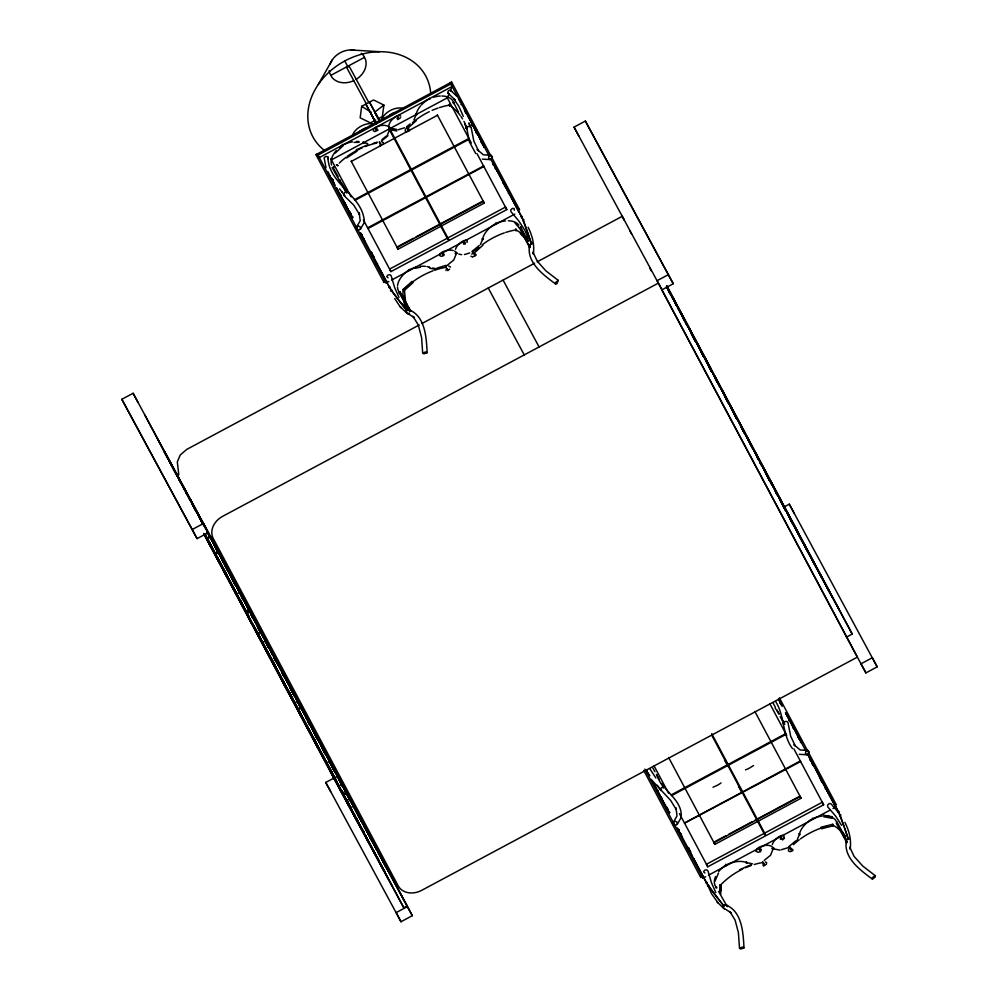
<?xml version="1.0" encoding="UTF-8"?>
<svg xmlns="http://www.w3.org/2000/svg" width="999" height="999" viewBox="0 0 999 999"><rect width="100%" height="100%" fill="white"/><g stroke="black" fill="none" stroke-linecap="round" stroke-linejoin="round"><path stroke-width="1.5" d="M555.556 283.966L555.569 282.455L558.329 280.432L556.942 283.704L555.556 283.966C543.369 274.875 526.023 262.412 529.645 244.905L531.368 243.606A96.029 7.33 65.2 0 0 529.57 238.074M872.389 879.132L872.402 877.634L875.161 875.611L875.149 877.11L872.389 879.132C860.201 870.054 842.856 857.592 846.478 840.084L848.201 838.785A96.029 7.33 65.2 0 0 844.63 828.196M663.086 787.786L664.422 786.887L663.061 787.724M846.103 842.419L846.877 841.333L846.141 841.745L846.79 842.744L836.288 823.213L837.05 822.102L845.404 837.537M520.317 233.691L524.325 237.612L529.957 247.577L519.455 228.034L520.841 227.235L519.455 228.034L514.922 222.889M727.647 906.505L727.135 905.444L726.423 905.793M383.166 144.293L383.366 142.67L381.893 141.933M409.865 129.558L408.903 131.156L406.643 131.731L405.182 130.994L405.369 129.37L407.105 127.81A48.277 28.584 -28 0 1 409.128 125.737M444.33 254.982L443.693 253.808M445.991 270.554L446.091 269.742M467.02 242.532L467.207 240.909L465.746 240.172L463.474 240.747A12.825 7.592 -28 0 0 455.494 249.325M476.198 255.157L475.561 253.971L474.425 254.258M756.568 850.786L756.755 849.162L758.491 847.602A12.825 7.592 -28 0 1 773.401 848.226L770.604 855.181L764.21 860.389M783.853 837.711L784.04 836.088L782.567 835.339L780.306 835.926A12.825 7.592 -28 0 0 772.327 844.505M793.031 850.324L792.394 849.15M348.726 66.896L348.888 65.709L368.831 102.585M378.421 118.669L382.367 116.558L383.891 105.082L373.539 99.962L361.675 106.319L360.152 117.795L370.504 122.902L375.774 120.08M407.167 307.355L398.801 291.92L400.149 291.895L410.814 311.338L408.479 307.305M400.062 292.595L400.149 291.895M388.736 128.446L389.26 129.433L396.865 130.994M455.157 253.234L455.681 254.221M771.99 848.401L772.514 849.4M332.28 167.82L333.728 167.12L332.28 167.82L341.084 183.441M727.609 906.543L727.097 905.444M415.584 113.874L416.108 114.86M416.82 114.785L416.296 113.799M482.017 238.649L482.542 239.635M483.254 239.56L482.729 238.574M798.838 833.828L799.362 834.814M800.074 834.739L799.55 833.753M396.591 129.408L389.46 127.959L389.335 128.609A12.825 7.592 -28 0 1 397.053 115.971L399.313 115.385L400.786 116.121M390.821 128.609L390.297 127.61M455.769 253.384L456.506 252.984A12.825 7.592 -28 0 0 454.645 251.124M457.242 253.384L456.718 252.397M774.075 848.563L773.551 847.577M412.088 281.368L403.059 289.473L402.922 296.216M403.059 289.473L404.283 290.497L413.012 282.667M719.742 891.383L719.879 884.639L721.253 885.151L721.253 890.896M463.286 116.346L458.903 106.468L453.683 98.601L455.082 99.925L447.689 92.857L448.326 90.809L450.374 90.122L451.798 91.471M387.35 135.215L389.585 129.658M413.961 119.88L416.208 114.323A22.44 13.287 -28 0 1 420.567 105.906M456.019 254.445L453.771 260.002L446.316 266.084M480.394 244.668L482.629 239.111A22.44 13.287 -28 0 1 495.979 223.351A23.239 13.761 -28 0 1 505.457 220.904M797.214 839.834L798.9 835.676M331.456 159.865L447.327 97.852L449.138 93.581M450.349 90.747L452.16 86.476L450.811 83.966L317.982 155.07L386.101 282.992L388.836 281.518M715.047 881.056L718.518 873.039M464.048 108.591L464.435 107.855L463.211 107.03M779.645 702.934L780.856 702.247L780.881 703.771M318.331 84.415L332.355 59.765M326.011 167.832L324.138 157.692L325.861 156.356L327.909 156.968C328.334 184.89 363.661 195.404 364.335 222.327L360.502 228.996L358.803 230.17L356.793 229.27L356.481 227.185L360.189 220.754L359.178 212.675L359.503 214.548L353.808 205.195L343.806 195.379L343.644 193.719L345.204 192.108M661.563 783.441C668.731 794.267 682.592 802.597 681.168 817.507L677.322 824.163L675.624 825.349L673.626 824.437L673.314 822.352L677.022 815.933L676.011 807.841L676.335 809.727L670.641 800.374L652.622 781.081M331.181 177.697L331.181 179.183L332.018 179.258M648.014 772.876L647.602 773.576L648.851 774.437M372.365 256.656L373.589 255.994M373.976 256.706L372.752 257.355M504.395 185.976L505.619 185.327M506.006 186.026L504.782 186.688M690.796 851.872L689.572 852.534M821.228 781.156L822.452 780.506M822.826 781.206L821.603 781.867M351.473 217.382L352.697 216.733M353.072 217.432L351.848 218.082M483.504 146.716L484.727 146.066M485.102 146.766L483.878 147.415M668.294 812.562L667.245 808.965L667.544 809.527M669.892 812.612L668.668 813.261M800.324 741.895L801.548 741.233M801.922 741.932L800.699 742.594M386.688 280.919L383.941 282.38L315.959 154.683L317.994 153.809M832.654 824.287L832.829 825.873L832.654 824.287L820.891 827.322M646.291 769.642L646.166 770.878L649.874 775.661M351.036 214.96L351.161 213.724L350.387 213.749L349.937 214.385L352.21 217.145L350.412 213.786L350.711 214.348M370.542 253.122L371.765 252.46M372.09 253.072L370.866 253.721M483.066 144.293L483.191 143.057L482.417 143.082L481.968 143.706L484.24 146.478L482.442 143.119L482.742 143.681M502.572 182.442L503.796 181.793M504.12 182.392L502.897 183.054M667.869 810.127L667.994 808.903L667.22 808.928L667.095 810.164L669.517 811.9M687.374 848.288L688.598 847.639M688.923 848.238L687.699 848.9M812.974 764.235L813.423 763.611L812.324 763.024L811.875 763.661L814.148 766.42L812.349 763.074L812.649 763.636M819.405 777.622L820.629 776.972M820.953 777.572L819.729 778.221M461.026 104.408L462.587 104.371L465.546 112.949M778.958 700.162L779.095 698.95M360.889 235.077L362.113 234.415M362.387 234.952L361.163 235.614M492.919 164.398L494.143 163.749M494.418 164.286L493.194 164.935M677.709 830.244L678.933 829.595M679.22 830.132L677.996 830.781M809.739 759.577L810.963 758.915M811.25 759.465L810.027 760.114M840.496 815.771L840.683 814.647L839.734 815.796M449.75 83.292L451.61 82.068L519.592 209.778L518.206 208.741M447.827 239.41L448.563 239.285L447.827 239.41L389.073 129.033M764.66 834.577L765.384 834.465L764.66 834.577L711.713 735.114M662.025 787.287L660.464 788.885L660.639 790.546M422.677 353.047L425.899 351.86L427.147 352.697L423.926 353.871L422.677 353.047L421.566 337.437L418.244 324.9L412.974 316.346L414.385 317.694L406.118 312.425M739.51 948.213L742.732 947.04L743.98 947.864L740.759 949.05L739.51 948.213L738.398 932.604L735.077 920.079L729.807 911.525M377.56 263.536L376.336 264.186M509.59 192.869L508.366 193.519M694.38 858.715L693.156 859.365M826.41 788.036L825.186 788.698M335.264 153.084L343.156 145.729L342.32 144.356M397.952 117.645L397.09 118.419L397.727 119.605L400.587 117.745M380.532 144.181L379.57 145.779L380.307 146.141M463.511 243.194L464.385 242.42M447.864 270.629L449.6 269.081M471.79 254.146L473.526 252.597M760.301 850.936L761.163 850.161M781.206 837.599L780.244 839.185L782.117 839.26M782.492 839.984L784.465 838.211M763.785 864.135L762.924 864.922L763.561 866.096L766.42 864.247L766.62 862.624L765.147 861.887M790.359 847.764L788.623 849.325L788.436 850.948L789.897 851.685L792.157 851.111M416.446 120.492L407.604 128.421L407.08 127.435M482.867 245.279L474.026 253.209L473.501 252.223M382.018 139.56L386.288 136.089M381.368 141.121L387.924 135.777M407.005 126.486L410.202 123.876M471.99 251.423L479.245 245.504M472.365 252.135L474.5 250.399M788.81 846.603L796.078 840.683M340.06 195.954L341.283 195.305M341.408 195.542L340.184 196.191M472.09 125.287L473.314 124.625M473.439 124.863L472.215 125.524M656.892 791.133L658.116 790.471M658.241 790.709L657.017 791.37M788.923 720.454L790.147 719.804M790.271 720.042L789.048 720.691M383.891 105.082L374.687 112.163L379.183 120.28M349.151 212.924L350.374 212.275M350.462 212.437L349.238 213.099M481.181 142.258L482.405 141.608M482.492 141.771L481.268 142.42M665.983 808.104L667.207 807.442M667.295 807.617L666.071 808.266M798.014 737.437L799.237 736.775M798.101 737.599L799.325 736.95M356.481 227.185L358.179 225.999L360.189 226.91L360.502 228.996M673.314 822.352L675.012 821.178L677.022 822.077L677.322 824.163M346.591 157.892L357.005 151.224M753.496 765.571L749.425 768.119A16.583 9.815 -28 0 1 745.504 769.842M529.994 246.166L529.283 247.265L530.044 246.154M330.869 75.35L364.435 57.38M315.959 154.683L451.61 82.068M452.16 86.476L319.343 157.567L317.982 155.07M351.311 161.401L437.512 115.26M354.408 199.725L468.918 138.436M354.795 200.424L469.293 139.136M483.479 165.797L483.853 166.508L367.994 228.521L367.62 227.822L483.591 166.009M574.05 127.11L585.364 121.066L673.251 283.753L661.95 289.81L574.05 127.11L578.908 136.239M413.336 238.311L396.915 247.103L398.052 249.188L484.24 203.059L437.312 114.922M416.071 236.85L483.116 200.974L484.24 203.059M397.127 247.477L483.316 201.348M208.366 532.592L197.065 538.636L121.816 399.313L133.117 393.269L208.541 532.942M506.805 209.59L505.457 207.093L389.585 269.106L390.934 271.603L506.805 209.59L477.06 153.721M391.583 280.057L514.822 214.098M419.205 324.987L186.801 449.375L180.27 454.932L177.31 461.9L178.796 474.725M421.953 323.514L534.577 263.224M537.312 261.763L622.202 216.333L623.888 219.418M121.816 399.313L192.208 529.52L203.521 523.464L407.13 905.968L403.796 907.754L340.047 789.809M668.393 274.638L657.092 280.682L857.417 657.105L421.728 890.321A18.681 15.06 -28.4 0 1 398.176 885.838L213.249 538.449A18.681 15.06 -28.4 0 1 222.652 516.333L658.341 283.129M236.513 594.068L239.847 592.282M245.617 611.151L248.963 609.365L251.111 613.361M247.14 614.547C244.68 612.05 251.91 609.727 251.236 614.123M246.541 613.324L249.875 611.538L246.204 604.695M287.987 691.121L257.617 633.978L260.976 632.155L261.388 632.979M262.562 642.482L265.896 640.696M299.35 704.108L296.316 698.526L297.764 701.335L294.43 703.121L292.907 700.287M295.342 704.857L297.615 709.165L301.049 707.429M784.277 506.855L789.297 504.17L877.184 666.857L865.883 672.914L846.203 636.363M326.436 762.961L329.77 761.176M330.607 791.533L325.749 782.417L337.724 776.123M342.582 792.806L345.916 791.021M341.82 791.258L343.456 794.292L346.715 792.507L328.983 759.69M346.703 801.348L346.391 800.736L349.725 798.95L348.601 796.852M350.537 807.741L353.871 805.956M666.92 285.964L852.234 634.053L846.59 637.075L662.15 290.597M407.455 906.568L396.153 912.611L400.999 921.74L412.312 915.683L353.097 805.706M671.241 794.904L785.751 733.616M671.615 795.604L786.126 734.315L785.826 733.753M684.452 822.989L800.311 760.976L800.611 761.538L684.565 823.201M726.061 835.688L713.748 842.282L714.884 844.367L801.073 798.226L754.869 711.475M728.795 834.227L752.06 821.777M754.794 820.316L798.576 796.877M713.948 842.656L800.149 796.515M823.638 804.769L822.277 802.259L706.418 864.285L707.767 866.782L823.638 804.769L793.893 748.9M701.573 875.661L702.934 878.158L705.669 876.697M708.416 875.236L830.281 810.002M833.016 808.528L835.751 807.067L807.454 753.895M713.024 787.237L717.407 785.251A16.583 9.815 -28 0 0 721.016 782.941M356.256 149.813L367.782 144.755M739.51 869.767L751.036 864.709M490.884 155.245L488.961 156.006L488.598 158.167L490.159 159.59L492.082 158.829L492.445 156.656L490.884 155.245L483.391 154.808L477.135 149.525L478.521 150.849L473.813 140.971L471.128 127.235L469.842 126.161L467.644 126.573M807.704 750.424L805.793 751.173L805.431 753.346L806.992 754.769L808.903 754.008L809.265 751.835L807.704 750.424L800.211 749.987L793.968 744.705L795.341 746.016L790.646 736.138L787.949 722.402L786.675 721.34L784.477 721.74M388.136 284.765L391.346 290.721L406.705 310.327L408.741 309.615C425.399 316.134 426.348 337.512 427.147 352.697M409.602 313.087L407.567 313.798L400.037 306.606L394.717 298.589M719.879 900.973A96.029 7.93 58.5 0 0 723.538 905.506L725.574 904.794C742.232 911.313 743.181 932.691 743.98 947.864M398.052 129.795L404.62 127.76M373.301 143.332L377.26 142.108M464.473 254.57L469.73 252.947M436.963 268.132L445.929 265.372M781.305 849.749L789.198 847.314M376.136 129.321L377.272 129.021L377.909 130.207L374.775 131.568L373.314 130.832L373.501 129.208L375.237 127.647A12.825 7.592 -28 0 1 380.169 125.762M408.004 129.483L409.128 129.196M465.284 244.093L463.424 244.006M443.469 255.769L441.208 256.343L439.735 255.607L439.922 253.983L441.658 252.422A12.825 7.592 -28 0 1 453.259 250.524M473.064 256.506L475.324 255.931M821.453 828.808L832.829 825.873M760.676 851.66L758.116 852.322L755.806 851.198M414.985 268.344L420.417 267.17M508.678 192.645L509.39 192.507M825.511 787.824L826.223 787.674M723.913 906.068L722.789 905.618L724.287 905.394M723.85 906.081L722.789 905.581L724.275 905.431M391.808 290.097L390.597 290.796L391.633 291.258M329.37 175.961L330.12 175.886M778.433 699.387L779.183 699.312M646.191 771.141L646.94 771.066M329.021 175.1L330.095 175.649M646.166 770.878L646.927 770.828M353.996 142.395L359.028 142.333M689.622 851.148L690.421 851.173M482.392 159.141L490.159 159.59M799.225 754.32L806.992 754.769M350.699 49.95L379.445 51.711M823.413 815.196L832.367 816.782M823.663 816.77L832.304 818.293M390.834 128.996L393.781 129.595M363.299 142.645L367.732 143.544M458.728 254.083L461.675 254.683M432.679 268.019L435.626 268.631M435.739 269.405L429.757 268.194L429.233 267.208M772.614 848.651L779.982 850.149M752.459 863.798L746.553 862.599A22.44 13.287 -28 0 0 725.998 864.997A23.239 13.761 -28 0 0 718.706 871.515M389.46 127.959L390.085 128.209M363.274 141.87L363.798 142.869M363.336 143.406L362.812 142.42M746.528 861.837L747.052 862.824M746.59 863.361L746.066 862.374M347.49 67.557L346.416 67.033L366.358 103.908M470.841 256.181L472.702 257.118M448.688 266.109L450.549 267.045M760.526 848.988L761.263 849.35M398.701 292.607L399.338 292.944M722.951 907.591L731.218 912.874M361.675 106.319L371.391 112.35M558.329 280.432L545.904 270.879L537.262 261.201L532.979 252.11L533.316 254.046C534.715 244.792 532.28 235.439 528.084 227.21M875.161 875.611L862.736 866.046L854.083 856.368L849.812 847.289L850.149 849.212C851.548 839.959 849.113 830.606 844.904 822.377M379.395 141.758L379.92 142.745M379.87 143.269L379.333 142.283M445.829 266.533L446.353 267.52M446.291 268.057L445.766 267.07M762.649 861.712L763.174 862.699M763.124 863.223L762.587 862.237M208.878 542.907L210.514 545.516L209.078 542.807M223.401 568.731L222.877 567.694M228.846 579.045L230.619 582.405M234.528 583.566L234.003 582.529M229.345 581.381L231.119 584.74M231.531 585.164L229.77 581.942M246.516 613.398L246.141 612.649M253.209 625.911L251.723 623.189M255.107 629.657L255.569 630.481M255.282 628.858L259.852 637.237M274.775 657.979L271.403 651.76M274.3 658.254L274.9 659.39M271.765 659.59L270.142 656.48M292.357 699.475L296.341 706.817M300.412 706.268L302.21 709.677M293.019 700.649L291.483 697.889M295.779 704.657L297.302 707.429L295.904 704.77M294.742 702.996L299.313 711.375M297.465 709.302L298.326 710.851M316.671 744.043L318.444 747.402M319.505 750.436L317.882 747.314M340.572 790.047L339.835 788.561M348.926 797.402L351.985 803.046M349.438 798.463L350.824 800.898M345.916 799.013L347.827 802.497L343.256 794.13M359.74 824.849L356.556 818.793M388.286 871.078L387.325 869.38M780.132 716.583L784.827 724.275M388.074 277.797L386.788 276.686L387.687 275.125L389.872 274.675L391.158 275.786L394.617 287.525L398.988 297.402M704.907 872.976L703.621 871.865L704.507 870.291L706.705 869.842L707.991 870.953L711.438 882.704L715.821 892.569M447.689 92.857L449.1 94.206M400.037 306.606L401.436 307.929M707.654 884.964L711.55 893.768L718.269 903.108M410.189 310.989L402.822 303.946M450.374 90.122L456.456 95.941M475.686 153.471L469.443 141.92L466.72 128.034A96.029 64.198 -28 0 0 463.961 121.403M792.519 748.651C782.205 735.102 784.814 716.108 775.736 701.648M716.87 901.785L724.387 908.965M838.935 813.136L830.943 803.708L829.158 803.583L827.559 805.157L827.759 806.842L835.688 816.195L841.545 825.274M407.117 128.184L406.593 127.198M473.551 252.959L473.026 251.973M790.334 847.389L790.858 848.376M790.384 848.139L789.847 847.152M723.538 905.506L708.179 885.888L693.668 858.853M329.333 175.699L333.042 180.494M339.535 188.873L342.32 192.47M657.292 785.251L661.001 790.047M341.695 191.596L345.092 196.066M429.895 99.313L429.358 98.327M496.316 224.088L495.791 223.102M813.149 819.267L812.612 818.281M525.649 236.701L528.696 241.321M842.482 831.88L845.529 836.488M649.999 768.943L655.868 778.021M203.396 524.2L202.385 522.34L203.821 525.049M213.287 542.682L213.848 543.731L213.536 543.119M250.612 612.949L252.148 615.846M261.251 632.767L259.84 630.094M257.904 634.552L256.918 632.729M289.585 686.138L290.996 688.811M327.784 757.754L299.6 704.794M297.665 709.253L296.266 706.58M338.599 778.209L339.997 780.881M349.138 797.639L346.191 792.469L378.771 853.171M336.039 781.493L338.536 786.325M409.066 269.518L409.59 270.517M275.225 666.033L276.448 668.244L275.212 665.896M227.672 569.655L228.759 571.59M275.437 659.377L277.697 663.486M275.412 659.365L277.123 662.449M272.427 660.988L275.287 666.171M400.199 293.594L403.271 298.951M718.568 891.445L726.248 904.832M333.004 167.47L338.137 176.573M341.795 183.067L346.928 192.158A96.029 64.198 -28 0 1 343.619 187.437M342.557 186.039L345.492 191.246M652.759 767.844L654.957 771.74M656.43 774.337L659.365 779.545M672.564 297.277L672.14 296.541L672.452 297.178M672.864 297.864L673.563 299.113L672.789 297.764M674.712 301.149L673.95 299.787L675.424 302.447L674.974 301.673M720.641 387.612L721.34 388.886M721.515 389.235L721.103 388.499L721.403 389.111M723.663 393.107L722.901 391.72M762.537 466.146L761.787 464.785M762.811 466.67L763.248 467.432L761.9 464.872M376.074 114.348L376.96 115.984M228.746 571.528L227.073 568.518L228.821 571.89M761.388 464.098L760.564 462.637L761.313 464.098M809.902 555.232L809.078 553.771L810.439 556.406M230.457 574.687L231.081 575.786L229.845 573.426M278.234 664.435L278.833 665.496L278.209 664.285M226.86 575.187L228.072 577.397L226.848 575.037M317.694 738.561L318.194 739.41M366.208 829.694L367.42 831.905L366.183 829.545M314.697 740.172L315.909 742.382L313.624 738.036M363.199 831.305L363.698 832.142M722.314 390.646L723.601 392.919M810.289 555.906L810.988 557.092M808.528 552.784L811.313 557.792M670.566 293.469L671.678 295.517M672.976 298.027L673.463 298.888M674.038 299.975L674.525 300.874M677.235 305.981L676.086 303.871L677.409 306.393M689.972 329.895L690.384 330.619L688.96 327.897M681.793 315.647L682.305 316.583M694.992 339.298L696.241 341.533M702.285 353.097L701.073 350.924M705.943 360.015L706.305 360.639M697.689 345.567L698.089 346.291L697.564 345.254M700.699 351.348L701.398 352.61M702.709 354.97L703.433 356.293M718.93 384.328L720.042 386.376L718.768 383.941M721.827 389.747L722.402 390.834M725.112 395.979L725.599 396.84M721.553 390.347L722.065 391.271M737.786 419.705L738.111 420.279M741.745 427.235L740.534 425.05M743.356 430.157L744.692 432.592L743.131 429.595M746.328 435.814L745.778 434.852M742.469 429.67L743.119 430.806M758.391 458.466L759.502 460.502L758.229 458.079M762.362 465.859L759.964 461.526L761.925 465.272M765.059 470.966L763.923 468.868L766.458 473.688M754.595 452.522L754.957 453.196M777.247 493.843L778.209 495.616L776.498 492.47M782.829 504.295L784.065 506.53M768.918 479.557L769.405 480.407M790.259 518.369L789.048 516.183M806.905 549.6L807.367 550.387M790.684 520.229L791.42 521.553M807.467 550.636L808.016 551.635L806.742 549.2M812.437 559.989L813.573 562.1M825.761 584.964L826.123 585.626L825.649 584.69M497.027 170.742L495.666 168.157M505.444 186.326L502.597 181.019M799.912 739.472L801.073 741.645L799.275 738.298L798.8 738.885L800.349 738.835L799.25 738.249L799.575 738.86M364.997 241.408L363.636 238.823M373.414 256.993L360.489 232.892L362.887 237.462M690.247 852.172L677.31 828.071L682.117 837.1L680.319 833.74L679.844 834.327L681.393 834.277L680.294 833.703L680.619 834.302M229.333 572.602L229.87 573.576L229.333 572.639M278.284 664.56L278.833 665.546M316.583 736.588L314.897 733.516L316.658 736.887M317.158 737.599L318.906 740.771L317.682 738.423M225.749 573.201L224.051 570.117L226.91 575.312M226.323 574.213L227.36 576.023M365.671 828.72L366.708 830.531M365.097 827.709L364.223 826.148L365.884 829.37M274.113 664.06L272.415 660.976M274.688 665.072L275.724 666.882M314.161 739.198L315.284 741.283L314.673 740.022M313.586 738.186L311.875 735.114L314.747 740.309M707.617 363.074L705.943 360.115L707.804 363.524M712.836 373.364L737.349 419.118M759.652 461.338L786.363 511.176M785.726 510.039L786.088 510.689M798.213 533.429L795.878 529.058L796.253 529.707M170.404 463.236L169.93 462.412L170.33 463.186M186.076 492.569L186.763 493.781L186.176 492.644M209.041 534.59L208.217 533.079L208.928 534.49M213.087 542.182L212.612 541.296L215.647 546.928M213.661 543.244L213.212 542.445L213.599 543.194M201.236 521.103L201.711 521.977L201.298 521.166M225.799 566.021L227.048 568.294L225.886 566.083M231.268 576.323L233.766 580.931M218.806 554.183L218.369 553.371L218.744 554.12M250.412 612.2L251.948 614.959L250.549 612.3M261.463 633.041L258.928 628.371M262.025 634.103L261.576 633.291L261.963 634.04M249.076 610.988L249.538 611.8L249.138 611.038M274.163 656.867L275.412 659.153L274.25 656.942M258.566 628.87L258.129 628.071L258.504 628.821M280.906 669.505L279.633 667.182L280.806 669.43M290.584 687.961L263.299 637.037M293.132 692.469L293.594 693.281L293.194 692.519M296.041 698.076L296.878 699.587M298.788 703.059L301.486 708.229L301.024 707.417M313.624 731.006L314.872 733.278L313.711 731.081M317.744 738.698L315.497 734.565L317.37 738.236M206.044 536.201L205.17 534.652L207.405 538.923M319.805 742.582L319.106 741.32L319.705 742.507M210.652 544.855L210.215 544.043L210.589 544.792M338.249 777.185L339.585 780.032M222.789 567.619L224.038 569.905L221.778 565.621M321.89 747.714L322.502 748.825L321.99 747.789M343.943 788.061L345.392 790.709M229.533 580.257L228.272 577.934L230.769 582.529M215.809 555.781L215.359 554.982L215.747 555.731M241.758 603.209L242.22 604.02L241.82 603.271M337.05 776.26L337.487 777.047L337.113 776.31M247.415 613.811L248.938 616.57L247.54 613.91M362.137 822.14L362.774 823.276L362.225 822.214M366.258 829.832L363.411 824.637L365.159 828.021M230.032 582.592L228.734 580.244L229.945 582.517M230.919 584.053L232.168 586.338L231.581 585.202M368.881 834.777L367.62 832.442L368.781 834.702M259.016 635.701L258.554 634.889L258.953 635.651M381.106 857.729L381.568 858.541L378.683 853.009M246.079 612.599L247.477 615.059M250.112 620.279L248.676 617.632L250 620.179M271.154 658.478L272.415 660.751L271.241 658.553M270.679 658.753L271.928 661.026L270.766 658.828M269.792 657.292L268.531 654.957L269.705 657.217M293.868 701.186L292.432 698.538L293.756 701.086M298.489 709.839L298.039 709.04L298.414 709.789M285.839 687.3L290.547 695.941M310.627 732.617L311.875 734.889L310.714 732.692M329.595 768.206L330.045 769.018L327.173 763.498M335.239 778.795L336.775 781.555L335.364 778.908M335.314 780.082L336.251 781.817M334.053 777.859L334.503 778.671L334.116 777.909M334.615 778.92L335.115 779.819L333.329 776.435L338.748 786.5M339.697 788.448L341.233 791.22L338.261 785.589M359.128 823.738L360.389 826.023L359.215 823.813M365.871 836.388L364.61 834.053L365.784 836.3M378.097 859.34L378.559 860.151L375.686 854.62M383.753 869.929L385.277 872.689L382.804 867.981M503.084 280.082L539.085 346.965M488.249 288.024L524.25 354.907M669.517 291.546L671.128 294.518M678.358 308.042L676.748 305.132M688.673 327.472L689.422 328.846M693.506 336.551L695.554 340.347M697.589 344.418L696.852 343.057L700.561 349.962M701.723 352.06L703.708 355.706M717.881 382.405L719.492 385.377M725.037 395.791L726.723 398.901M700.836 351.561L703.271 356.019L701.61 353.134M737.724 419.705L743.918 431.206M745.704 434.802L748.463 439.91M757.354 456.543L758.953 459.515M764.51 469.93L766.183 473.026M783.378 505.332L773.526 487.025M768.843 479.358L770.042 481.555L768.843 479.27M794.717 526.873L795.391 528.109L794.792 526.923M776.011 492.832L777.172 495.005M813.011 561.051L814.697 564.16M789.672 518.394L791.245 521.278M825.012 583.591L826.722 586.738L824.824 583.154M829.844 592.669L832.666 597.852L831.106 594.867M460.477 101.948L459.153 99.5L460.527 102.16M164.385 451.973L166.021 455.007M170.742 463.861L169.343 461.301L170.629 463.761M208.479 533.528L210.602 537.474M212.088 540.496L212.837 541.87M224.638 563.898L226.436 567.157L224.787 564.01M243.943 600.087L244.767 601.61L244.043 600.174M248.776 609.165L250.986 613.261M250.337 612.375L253.783 618.768M257.405 625.449L258.978 628.321M259.515 629.582L260.727 631.83M280.332 668.456L283.866 674.987M290.11 687.075L292.332 691.208M292.307 690.946L294.193 694.417L292.407 691.033M268.207 646.815L268.519 647.389L266.983 644.517M299.275 704.27L300.487 706.53L300.224 705.968M300.924 707.18L302.322 709.765M312.475 728.883L314.26 732.142L311.051 726.048M320.367 743.643L321.603 745.916M293.394 694.255L294.493 696.278M331.768 765.084L333.666 768.556L331.868 765.172M336.601 774.163L338.811 778.246L334.565 770.104M339.111 779.133L340.334 781.393M345.367 790.659L346.953 793.593M348.276 796.34L350.724 800.811M360.989 820.017L362.699 823.201L359.553 817.182M368.306 833.715L371.84 840.246M341.059 783.815L342.707 786.85M385.114 865.284L386.763 868.318M207.605 539.073L205.482 535.139L209.54 542.932M211.488 546.378L209.603 542.907L211.376 546.291M221.641 565.496L223.351 568.681M208.754 542.295L209.977 544.542M209.79 544.53L211.913 548.463M216.633 557.317L214.76 553.846L216.533 557.23M245.766 610.776L247.977 614.86M253.846 625.998L263.773 644.455M229.47 581.543L231.268 584.865M247.003 614.16L248.214 616.42M270.005 656.355L271.716 659.54M279.133 673.388L276.598 668.756L278.983 673.264M245.255 611.088L246.641 613.661M249.55 619.218L252.297 624.25M257.392 633.628L254.495 628.521L256.293 631.93M289.298 692.557L291.196 696.028L289.41 692.644M269.53 656.63L271.316 659.889L269.668 656.743M293.306 700.137L296.341 705.719M269.231 656.231L271.029 659.565M309.465 730.494L311.188 733.678M316.795 744.193L318.594 747.527M289.847 694.854L292.058 698.95M295.941 706.056L297.153 708.316M299.887 713.723L296.89 708.204L299.7 713.573M333.604 775.761L335.814 779.857M317.744 747.202L320.142 751.598L318.981 749.4M335.776 780.918L336.988 783.179M357.979 821.628L359.702 824.799M367.108 838.661L365.309 835.326L366.958 838.536M338.062 785.426L340.272 789.51M344.942 798.126L346.166 800.374M382.592 867.806L384.315 870.991M673.251 283.753L585.364 121.066M710.776 368.369L666.483 286.438L672.302 297.29M710.264 368.556L710.651 369.268M710.764 369.493L711.151 370.204L705.843 360.09M733.054 410.714L733.428 411.426M733.716 413.099L737.274 419.68M740.821 426.248L745.229 434.615M746.515 436.763L798.75 533.628M783.653 506.88L785.152 509.665M788.661 516.133L795.104 528.071M799.537 536.251L822.502 578.733M822.876 579.408L839.31 609.827M797.689 533.141L803.283 543.506M803.621 544.13L852.234 634.053M799.949 796.141L801.073 798.226M376.386 123.851L372.465 116.433M384.752 280.482L386.101 282.992M156.693 437.325L197.852 514.16M200.275 517.932L165.759 453.833M200.749 518.793L218.481 551.623L215.147 553.409L204.77 534.203M199.226 517.17L203.709 525.474M207.33 532.155L211.8 540.459M214.748 545.916L213.224 543.056L214.698 545.779M215.222 546.965L266.696 642.182M263.386 637.2L263.798 637.974M287.949 682.642L287.038 680.931L294.43 695.104L293.057 692.682M290.147 687.886L293.831 694.692M298.189 702.734L302.672 711.038M303.147 711.9L327.784 757.492M298.102 702.821L301.785 709.64M306.144 717.682L310.627 725.986M335.739 772.427L311.888 728.333L314.785 733.766M336.463 773.763L336.039 773.001L343.444 787.175L341.833 784.327L338.499 786.113L342.008 792.519M336.938 774.625L354.67 807.454M340.097 781.655L344.555 789.909M347.065 794.829L351.173 802.172M352.147 803.958L352.572 804.732L345.167 790.559M350.062 800.561L351.548 803.308M358.216 815.634L359.69 818.381M364.136 826.598L368.581 834.827M370.067 837.562L376.735 849.899M378.221 852.646L412.312 915.683M203.784 533.766L263.361 643.968M259.54 638.061L260.464 639.76L251.848 623.289M284.615 684.427L283.691 682.717L291.096 696.89M281.593 680.007L351.336 809.24M330.107 771.128L391.895 885.426M325.749 782.417L400.999 921.74M668.019 288.761L670.004 292.457M677.871 307.13L684.203 318.931M689.16 328.384L686.263 323.002M693.98 337.462L684.765 320.217M703.221 354.807L711.563 370.404M707.13 362.162L709.003 365.771M679.62 311.638L681.231 314.635M682.542 317.207L684.165 320.192M716.383 379.62L718.368 383.316M726.236 397.989L728.333 401.885M737.037 418.331L707.092 362.237L707.492 362.962M702.809 355.219L704.17 357.742M736.338 417.045L737.524 419.243M739.722 423.426L742.357 428.309M742.682 428.933L745.204 433.628L743.718 430.994M755.843 453.746L757.829 457.455M765.696 472.127L767.794 476.024M775.599 490.659L775.187 489.897L776.785 492.894M775.424 490.472L776.985 493.369M793.718 524.762L789.697 517.32L792.931 523.426M795.591 528.334L822.127 578.334M804.732 545.591L806.343 548.576M770.529 482.467L772.14 485.452M814.21 563.249L816.308 567.145M825.499 584.502L823.7 581.031L825.299 584.015M827.696 588.686L830.331 593.581M519.53 212.899L523.376 220.042M799.287 738.498L801.223 742.032L798.526 736.925M379.995 121.541L369.505 102.085L378.584 119.143M376.323 123.501L365.834 104.058L373.264 118.044M210.127 536.563L212.799 541.52M166.508 455.919L168.694 459.965M205.157 527.435L202.922 523.301L203.197 523.876M225.125 564.797L218.893 553.196M182.742 486.401L184.84 490.297M211.376 539.185L209.365 535.439M233.291 580.019L235.502 584.128M242.794 597.951L244.43 600.998M246.466 604.894L249.25 610.077M258.491 627.422L261.164 632.379M262.375 634.727L263.649 637.087M215.01 547.015L216.746 550.212M231.156 577.347L232.767 580.332M257.455 625.774L259.915 630.332M263.499 636.975L263.936 637.774M291.159 688.811L293.544 693.468M297.627 700.936L288.923 684.74M297.952 701.56L300.624 706.518M251.149 614.972L252.959 618.344M299.675 705.032L297.19 700.399M301.835 708.853L306.468 717.482M311.226 726.598L312.962 729.794M274.038 657.954L275.761 661.163M321.116 745.017L323.326 749.125M330.619 762.949L332.255 765.996M290.909 689.672L292.844 693.244M334.303 769.892L337.088 775.062M339.922 780.644L343.893 788.011M347.565 795.017L351.798 802.597M351.473 802.234L351.91 803.046L349.363 798.238M359.378 817.032L361.463 820.928M379.258 854.182L380.769 857.117M382.817 861.013L385.602 866.195M207.118 538.174L209.79 543.131M211.001 545.466L212.65 548.538L210.889 545.379M220.03 562.512L222.128 566.408M230.282 581.63L232.492 585.739M240.359 600.486L239.922 599.675L241.533 602.697L239.785 599.562M207.742 540.409L209.153 543.044M243.469 606.505L246.254 611.688M208.042 540.971L204.233 533.891M211.438 547.552L214.098 552.522M216.159 556.406L217.794 559.465M258.154 633.99L252.922 624.375L254.283 626.96M259.365 636.326L261.014 639.397L259.253 636.238M268.394 653.371L270.492 657.267M228.159 578.945L230.245 582.842M230.781 583.965L232.992 588.074M247.814 615.671L249.238 618.306M278.646 672.489L280.856 676.598M288.149 690.421L289.785 693.468M244.468 609.64L245.729 611.987M247.777 615.896L250.562 621.066M251.199 622.252L257.567 634.165M291.833 697.364L294.618 702.534M295.429 704.07L297.615 708.129M298.826 710.464L300.474 713.523M267.919 653.646L270.017 657.542M270.542 658.653L272.752 662.762M288.699 692.432L291.546 697.739M307.854 727.509L309.952 731.405M318.119 746.615L320.317 750.724M328.184 765.471L327.747 764.66L329.358 767.694M287.587 690.371L290.334 695.766M327.622 764.56L329.245 767.594M331.293 771.503L334.078 776.673M343.456 794.292L351.973 810.214M299.413 712.824L302.073 717.781M337.699 784.49L340.547 789.797M346.129 799.25L340.946 789.672L342.257 792.219M347.34 801.598L350.399 807.292M356.368 818.631L358.466 822.527M316.134 744.218L318.219 748.114M318.756 749.225L320.966 753.333M344.23 796.802L341.383 791.508M366.621 837.749L368.831 841.857M376.123 855.681L377.759 858.728M332.08 774.213L333.703 777.259M343.931 796.24L345.342 798.875M379.807 862.624L382.105 866.895M666.77 286.451L668.393 289.473M703.371 355.332L703.845 356.218M703.995 356.506L701.96 352.61M730.082 405.144L732.479 409.602M668.581 290.784L670.167 293.831M712.512 372.427L716.758 380.319M727.959 401.173L730.331 405.594M730.893 406.643L743.518 430.681M733.141 411.076L737.299 418.931M744.829 432.929L751.023 444.543M682.667 317.345L686.488 324.463M692.569 336.064L694.218 339.136M705.481 360.177L707.379 363.711M742.332 428.534L743.606 430.919M743.768 431.206L745.067 433.628M747.789 438.511L749.512 441.72M751.885 446.378L756.218 454.458M767.419 475.312L772.04 483.916M772.602 485.214L774.337 488.461M693.506 337.887L695.391 341.396M708.803 366.358L711.438 371.341M715.709 379.483L717.382 382.629M724.487 395.891L729.145 404.545M788.86 515.821L789.335 516.72M791.333 520.591L794.08 525.699M793.343 524.05L799.537 535.664M800.399 537.512L804.37 544.73M818.056 570.404L820.554 575.049M734.527 414.922L736.413 418.444M756.555 456.056L758.341 459.403M787.399 513.099L788.673 515.459M802.497 541.408L804.357 544.88M815.933 566.445L818.306 570.866M821.116 576.336L825.274 584.19M765.521 473.089L767.357 476.511M774.487 489.822L776.373 493.356M780.544 501.336L782.192 504.395M782.579 505.194L784.377 508.541M822.851 579.582L824.312 582.305M825.037 583.728L828.071 589.398M496.266 167.832L496.141 169.056L495.042 168.481M470.754 121.329L477.235 133.404M476.511 132.18L475.237 129.82L478.009 135.027M477.297 133.666L477.934 134.84L477.634 134.278M504.807 185.14L518.868 211.676M478.746 136.401L484.403 146.853L481.693 141.746M794.068 728.583L785.489 712.599M795.579 731.568L798.676 737.349M814.972 767.844L809.34 757.404L812.861 764.06M794.13 728.833L794.767 730.019L792.07 724.987L799.787 739.285M821.64 780.319L822.277 781.493L819.58 776.473L838.386 811.8A96.029 7.33 65.2 0 1 844.143 826.847M377.56 117.083L378.996 119.768M373.888 119.043L376.086 123.152M364.235 238.499L364.111 239.735L363.012 239.148M344.48 202.847L343.206 200.487L352.36 217.532L346.715 207.068M345.267 204.333L345.904 205.507L345.604 204.945M338.723 192.008L345.204 204.071M372.777 255.806L387.5 283.579M663.548 802.247L669.193 812.699L666.495 807.592M662.037 799.25L653.458 783.278M662.1 799.5L662.737 800.686L662.437 800.124M689.61 850.986L691.733 855.194M212.425 540.834L218.419 551.997M168.332 459.278L175.374 472.49M172.39 466.92L173.814 469.555M206.368 529.695L206.868 530.631M212.837 542.082L207.08 531.168M210.04 536.7L206.706 538.486M216.833 549.125L218.644 552.497M235.127 583.428L236.9 586.738M237.375 587.599L239.935 592.395M179.333 480.044L183.691 488.211M186.201 492.882L190.197 500.312M240.347 593.418L246.84 605.594M254.283 619.705L255.12 621.253M260.789 631.693L267.008 643.344M174.675 471.416L176.798 475.387M179.258 479.92L181.006 483.179M189.46 499.001L190.709 501.323M193.806 507.042L192.02 503.708L193.831 507.155M267.257 644.055L271.765 652.459M283.491 674.288L289.985 686.638M306.243 716.982L298.913 703.159M221.99 560.064L223.714 563.286M233.029 580.881L234.902 584.365M242.108 597.764L243.956 601.236M296.553 699.213L297.04 700.137M307.38 719.417L309.128 722.677M325.199 752.597L327.772 757.379M257.205 626.211L258.604 628.821M259.303 630.119L260.552 632.442M261.975 635.189L263.549 638.124M281.98 672.677L283.716 675.923M308.903 722.252L310.864 725.898M322.964 748.426L325.424 753.034M328.384 758.878L331.73 765.109M352.197 803.321L354.982 808.616M266.995 644.792L268.968 648.463M310.015 725.336L308.142 721.852L309.59 724.525M331.493 764.672L334.665 770.579M355.232 809.315L357.642 813.81M373.713 843.73L382.18 859.677L380.382 856.293M315.06 735.039L318.019 740.409M357.405 813.373L359.74 817.719M371.466 839.56L373.938 844.155M377.959 851.91L379.495 854.769M322.877 749.637L325.849 755.207M332.118 767.095L334.877 772.327M380.007 855.806L383.179 861.712M209.428 542.445L212.45 548.089M212.225 547.652L215.634 554.095M218.069 558.866L220.392 563.211M232.13 585.039L236.925 594.005M215.884 554.807L218.294 559.303M236.825 594.055L243.831 607.205M213.736 551.823L216.771 557.467M260.639 638.698L263.998 644.954M264.248 645.654L268.756 654.07M280.494 675.898L285.302 684.852M216.546 557.042L220.791 565.034M224.001 571.278L237.425 596.253M285.19 684.914L292.195 698.064M297.252 707.429L303.396 718.943M303.721 719.792L305.894 723.863M322.202 754.208L324.176 757.904M220.08 563.96L226.423 575.736M234.865 591.545L240.959 602.847M241.146 603.446L248.152 616.583M250.449 620.554L251.785 623.039M252.61 624.75L260.552 639.735M303.783 719.942L308.229 728.196M319.955 750.037L322.427 754.645M324.663 759.053L330.657 770.154L328.871 766.77M348.564 803.77L351.748 809.714M259.84 638.661L277.198 671.028M277.622 671.765L280.719 677.534M280.906 678.134L282.692 681.468M326.211 761.95L327.984 765.246M328.496 766.283L331.668 772.19M352.222 810.926L354.633 815.421M370.704 845.329L373.276 850.124M281.631 679.57L287.912 691.283M301.71 717.082L310.177 733.204M311.988 736.5L314.398 740.996M325.224 761.176L328.933 768.106M354.408 814.984L356.73 819.33M368.469 841.158L370.941 845.766M373.164 850.174L379.17 861.288L377.385 857.904M307.192 727.372L304.133 721.665L305.644 724.625M310.027 732.904L325.412 761.6M329.121 768.706L333.179 776.373M374.725 853.084L376.498 856.38M376.998 857.417L380.169 863.323M330.669 771.603L332.442 774.912M332.954 775.936L336.126 781.855M666.57 286.014L688.423 326.81M671.902 296.491L673.351 299.188M673.813 300.037L696.453 342.332M704.158 356.668L692.794 335.077M701.248 351.373L698.526 346.278M701.173 351.236L704.432 357.392M707.904 363.798L710.239 368.169M710.177 368.057L712.387 372.54M776.872 492.944L743.044 429.82M801.111 538.611L805.157 546.091M671.59 296.466L673.314 299.7M674.7 302.235L676.523 305.644M690.746 332.467L693.269 337.113M694.867 340.097L696.303 342.794M740.933 425.936L742.394 428.646M749.637 442.195L751.985 446.565M767.157 475.124L770.404 481.193M770.978 482.18L773.626 487.212M799 534.59L802.122 540.409M819.492 573.314L812.674 560.614M820.454 574.862L825.374 584.065M691.545 334.203L693.406 337.699M709.465 367.907L711.425 371.541M730.506 407.155L732.205 410.352M789.947 517.994L791.395 520.716M759.565 461.725L761.463 465.222M779.545 499.2L781.243 502.372M782.741 505.169L784.103 507.717M482.967 144.118L468.094 116.234M496.041 168.893L492.519 162.225L501.96 179.82M505.157 185.764L502.759 181.294L521.553 216.633A96.029 7.33 65.2 0 1 529.158 236.863M815.609 769.043L823.763 784.527M825.698 788.186L840.209 815.221L848.201 838.785M336.638 188.099L338.062 190.759M332.405 180.195L335.214 185.439M350.936 214.785L338.898 192.245M373.127 256.431L370.729 251.973L389.523 287.3A96.029 7.93 58.5 0 0 406.705 310.327M660.626 796.79L666.633 807.854M689.947 851.61L687.549 847.14L699.974 870.516M700.611 871.727L706.355 882.467A96.029 7.93 58.5 0 0 719.093 899.962M176.124 473.276L202.46 522.465M209.153 534.902L199.85 517.17M214.51 544.979L244.905 601.673M209.066 534.727L210.589 537.574M214.236 544.492L215.971 547.752M216.546 548.838L218.956 553.334M234.003 581.643L240.622 594.018M255.082 621.166L258.004 626.648M266.708 642.707L273.014 654.495M288.224 683.104L293.269 692.532M173.289 468.831L176.998 475.512M177.085 475.674L180.307 481.63M195.517 510.214L196.678 512.387L195.23 509.74M197.215 513.399L198.764 516.296M224.275 563.711L228.858 572.302M230.307 575.012L236.813 587.15M238.174 589.672L244.767 601.997M253.296 617.981L255.994 623.039M261.189 632.679L288.986 684.877M302.06 709.49L303.796 712.749M306.181 716.845L312.237 728.184M324.263 751.098L326.061 754.445M328.334 758.441L332.742 766.67M357.804 813.81L360.989 819.754M170.354 463.349L172.015 466.458M174.188 470.442L176.361 474.488M194.043 507.729L195.804 511.038M227.248 569.83L228.721 572.577M241.009 595.779L242.932 599.388M294.255 694.942L295.754 697.739M350.574 800.624L352.984 805.119M354.682 807.966L358.404 815.009M370.342 837.774L374.563 845.566M265.085 641.171L267.744 645.891M283.192 675.012L284.927 678.259M313.299 730.968L319.805 743.119M321.091 745.504L327.747 757.966M329.133 760.526L335.714 772.826M337.15 775.511L338.649 778.296M343.269 787L344.767 789.797M259.078 630.019L260.739 633.129M328.971 761.201L330.519 764.098M330.906 764.647L333.641 769.68M331.93 766.495L333.604 769.605M215.334 553.458L221.641 565.247M211.226 546.103L215.959 554.944M217.258 557.13L224.4 570.417M233.429 587.712L241.908 603.284M263.711 644.318L270.017 656.106M204.32 533.878L205.819 536.688M231.006 583.254L234.34 589.485M259.59 636.962L265.709 648.139M279.37 674.113L290.272 694.143M303.172 718.443L309.478 730.232M205.732 536.513L207.255 539.36M210.439 545.392L236.775 594.58M282.617 680.194L285.989 686.488M299.063 711.101L305.182 722.277M318.831 748.251L324.138 758.091M324.687 758.853L327.26 763.648M347.565 802.222L349.975 806.717M353.596 813.248L357.992 821.365M215.759 555.894L249.95 619.78M249.725 619.355L254.67 628.433M322.078 754.32L325.449 760.626M349.887 806.568L354.895 815.584M367.345 839.372L371.566 847.177M373.201 849.974L375.774 854.782M235.314 592.644L238.649 598.876M255.519 630.594L286.301 688.111L285.901 687.349M289.485 694.055L293.007 700.449M297.615 709.165L323.951 758.353M327.822 766.096L330.382 770.878M332.143 774.113L334.977 779.407M370.592 845.454L373.963 851.747M303.733 721.153L308.104 729.32M308.691 730.157L336.663 782.667M372.964 850.411L344.355 796.915M326.536 763.985L329.907 770.279M877.184 666.857L872.327 657.742L861.026 663.786L865.883 672.914M789.297 504.17L794.155 513.286M666.608 285.889L832.816 598.089M679.545 310.527L674.35 300.786M703.958 356.293L705.094 358.429M705.843 359.94L708.116 364.185M727.909 401.386L722.714 391.645M728.333 402.098L729.345 403.983M767.382 475.524L762.662 466.67M767.806 476.236L769.53 479.458M792.731 523.051L796.091 529.458M816.308 567.357L818.031 570.579M825.162 583.678L831.655 595.879M672.752 298.089L680.307 312.3M680.744 313.112L688.299 327.322M688.748 328.122L712.287 372.377M712.724 373.189L720.279 387.4M720.729 388.211L749.35 442.02M749.837 442.907L750.524 444.193M750.861 444.855L757.304 456.955M758.828 459.815L765.334 472.028M765.783 472.839L778.346 496.478M778.795 497.29L786.3 511.413M786.75 512.225L794.242 526.361M794.704 527.172L798.313 533.953M798.663 534.64L808.278 552.672M666.77 287.362L671.203 295.679M674.812 302.472L676.236 305.182M677.734 307.967L679.195 310.714M685.751 322.989L687.237 325.811M693.743 337.999L695.279 340.921M701.735 353.022L703.308 356.019M707.704 364.26L711.35 371.128M714.76 377.547L717.207 382.105M717.732 383.067L719.18 385.789M725.724 398.089L728.633 403.546M732.779 411.413L736.663 418.631M742.469 429.533L744.63 433.616M749.7 443.119L752.584 448.551M756.668 456.256L758.129 459.003M759.814 462.125L761.263 464.847M775.674 491.958L777.172 494.73M783.728 507.042L785.177 509.802M790.758 520.267L792.17 522.902M630.069 231.181L631.53 233.916M649.725 268.107L651.186 270.841M779.407 697.839L836.425 804.944M524.15 220.017L523.089 219.505L522.902 220.629M450.811 83.966L462.412 105.782M465.946 112.375L470.404 120.779M471.029 121.915L478.284 135.552M479.732 138.274L489.173 155.994M490.621 158.729L518.931 211.888M778.421 699.375L782.155 706.405M785.676 712.999L806.093 751.398M792.931 726.448L785.639 712.749M447.327 97.852L471.353 143.044M769.954 703.933L786.737 735.489M389.797 128.908L448.563 239.285M711.713 733.628L765.384 834.465M741.957 792.731L738.511 786.275M724.562 760.064L727.996 766.508M344.742 60.889L347.652 66.371M351.124 161.064L398.052 249.188M668.681 757.604L714.884 844.367M330.831 158.729L351.136 196.89M363.374 219.83L390.934 271.603M654.095 765.946L668.593 793.206M679.482 813.636L707.767 866.782M660.901 797.115L651.473 779.42M644.879 769.105L702.934 878.158M643.756 770.454L700.774 877.559L700.674 875.836M190.334 499.263L386.725 868.168M175.699 472.502L195.829 510.314M197.278 513.024L203.759 525.199M204.383 526.136L205.644 528.496M207.355 531.967L211.676 540.084M215.285 546.853L215.959 548.126M217.47 550.948L223.801 562.862M223.913 563.074L229.733 573.988M230.607 575.274L237.725 589.01M239.186 591.745L245.717 604.033M247.178 606.768L253.721 619.055M255.17 621.778L262.837 635.801M263.162 636.8L269.705 649.088M271.166 651.823L277.71 664.11M285.702 679.133L278.209 664.697M287.15 681.855L293.694 694.155M295.155 696.877L302.31 709.939M303.933 713.398L306.805 718.768M308.229 721.465L309.665 724.15M316.233 736.488L317.67 739.198M318.968 741.27L327.797 758.216M329.245 760.926L335.751 773.151M337.2 775.861L343.706 788.086M345.142 790.808L351.66 803.034M353.159 805.843L361.601 821.702M366.945 831.393L370.592 838.211M371.253 839.385L372.777 842.232M164.498 451.473L173.639 468.656M199.325 516.908L203.709 525.149M207.367 532.03L211.763 540.284M215.484 547.277L221.853 559.228M223.376 562.087L227.735 570.279M229.183 573.014L235.727 585.302M237.188 588.024L240.821 594.855M242.27 597.589L243.731 600.312M245.18 603.046L248.813 609.877M250.262 612.612L256.805 624.899M258.266 627.622L262.625 635.814M266.258 642.644L270.617 650.836M274.25 657.667L278.609 665.858M282.242 672.689L286.613 680.881M290.247 687.699L294.605 695.891M298.239 702.722L301.873 709.552M306.243 717.769L309.827 724.487M314.235 732.779L318.569 740.921M322.19 747.714L328.696 759.939M330.145 762.649L336.651 774.874M338.099 777.597L344.605 789.809M348.214 796.603L349.662 799.325M356.106 811.425L359.615 818.031M133.117 393.269L137.974 402.385M144.793 414.997L183.841 488.324M184.266 489.135L190.834 501.498M192.295 504.245L194.817 508.953M199.251 517.27L203.047 524.325M209.34 536.213L210.789 538.948M217.045 551.073L218.769 554.283M225.187 566.033L228.122 571.528M233.229 581.131L234.69 583.878M252.223 616.77L253.671 619.505M260.215 631.793L261.676 634.527M274.163 658.029L277.085 663.523M282.205 673.126L283.666 675.873M290.347 688.323L290.809 689.198M293.169 693.731L294.63 696.478M300.187 706.867L301.636 709.59M323.139 750.024L324.6 752.771M333.142 768.83L335.564 773.363M218.818 560.052L222.278 566.533M241.658 602.834L244.106 607.429M267.183 650.911L268.956 654.233M269.767 655.656L272.777 661.276M290.022 693.693L292.482 698.289M309.228 729.794L312.237 735.414M329.495 767.831L331.943 772.414M204.982 534.278L403.796 907.754M204.795 534.453L384.091 871.278M217.282 558.653L219.593 562.986M223.976 570.991L228.721 579.807M242.158 605.169L244.231 609.053M254.445 628.009L255.931 630.794M263.736 645.679L268.481 654.507M281.93 679.869L284.378 684.452M289.71 694.467L283.866 683.641L285.115 685.863M294.205 702.709L295.692 705.494M311.95 736.251L316.695 745.067M343.206 794.767L344.692 797.552M204.021 533.753L358.254 823.488M203.584 533.491L340.259 790.259M192.208 529.52L197.065 538.636M690.871 331.406L693.606 336.526M716.046 378.808L718.094 382.654M739.248 422.265L741.97 427.385M755.519 452.947L757.554 456.78M765.996 472.827L768.156 476.885M778.708 496.403L781.43 501.523M791.558 520.954L794.405 526.211M804.02 544.068L806.068 547.914M814.497 563.96L816.67 568.019M667.682 287.949L669.73 291.795M678.159 307.842L680.319 311.888M703.583 355.681L706.193 360.589M726.523 398.701L728.683 402.747M766.882 475.387L770.154 481.543M787.537 514.16L789.285 517.457M698.588 347.078L701.31 352.197M719.03 385.477L720.154 387.6M624.288 220.304L622.202 216.333M336.775 188.237L338.186 190.909M295.105 695.978L297.839 701.111M311.426 726.76L313.112 729.919M314.86 733.104L317.12 737.337M330.756 763.061L332.367 766.083M363.374 824.237L367.357 832.142M379.695 854.994L380.881 857.204M383.079 861.238L385.814 866.37M223.214 561.063L225.275 564.922M227.035 568.119L229.283 572.352M242.919 598.064L244.53 601.086M246.741 605.119L249.463 610.252M271.578 651.91L273.639 655.781M275.399 658.965L277.66 663.211M281.493 670.741L283.666 674.824M291.283 688.923L292.907 691.945M298.239 702.309L300.374 706.305M301.723 708.766L302.972 711.101M316.858 737.287L318.843 741.008M320.954 744.879L323.127 748.963M339.573 780.069L340.921 782.604M371.64 840.084L368.206 833.628M209.915 536.401L211.838 539.984M230.307 574.7L231.006 576.023M233.129 579.882L235.302 583.965M258.291 627.247L260.914 632.18M290.559 688.011L291.908 690.534M271.104 652.185L272.677 655.144M291.221 689.959L293.544 694.33M339.023 779.769L341.758 784.902M183.317 487.262L184.99 490.422M251.049 614.497L252.735 617.669M166.321 455.756L168.069 459.053M234.116 583.141L235.801 586.301M331.556 771.715L334.29 776.847M357.492 820.541L358.616 822.652M360.364 825.836L363.648 832.429M376.261 855.793L377.872 858.815M380.07 862.849L382.317 867.057M224.026 569.717L226.286 573.963M243.731 606.718L246.466 611.863M268.581 653.521L270.642 657.392M272.39 660.576L274.65 664.81M288.286 690.534L289.897 693.556M292.095 697.577L294.83 702.709M298.713 710.376L300.399 713.523M308.042 727.659L310.102 731.53M311.863 734.715L315.135 741.295M317.957 746.49L320.13 750.561M347.227 801.498L348.913 804.657M364.348 833.753L360.402 826.248L362.162 829.62M366.458 837.612L368.631 841.695M228.009 577.634L225.275 572.477M230.12 581.493L232.292 585.576M274.388 664.76L276.373 668.481M278.484 672.352L280.657 676.435M314.673 740.434L315.834 742.619M226.024 573.901L226.835 575.449M316.308 744.367L318.381 748.239M208.167 541.083L209.515 543.606M228.334 579.095L230.394 582.966M244.618 609.765L245.841 612.087M247.465 615.097L250.774 621.241M255.582 630.157L256.93 632.692M268.107 653.796L270.167 657.667M318.594 749.088L320.766 753.171M332.205 774.325L333.816 777.347M211.726 548.301L213.848 552.31M216.046 556.318L217.67 559.365M230.619 583.828L232.792 587.912M250.999 622.09L253.621 627.01M255.806 631.006L257.43 634.053M270.379 658.528L272.565 662.599M299.2 712.649L301.835 717.582M809.327 553.933L810.963 557.005M780.968 500.661L783.141 504.757M805.606 547.052L807.292 550.224M811.176 557.804L808.79 553.296M741.508 426.523L743.681 430.619M757.092 455.919L758.778 459.09M760.813 462.812L762.449 465.884M776.323 492.02L777.684 494.58L777.135 493.568M786.275 511.126L785.214 509.078M789.934 517.869L792.02 521.815M717.632 381.793L719.317 384.965M725.224 396.228L726.997 399.563M737.674 419.43L736.201 417.02M761.4 464.298L762.187 465.771M693.144 335.664L695.316 339.76M669.268 290.934L670.953 294.106M676.86 305.382L678.633 308.703M740.609 426.036L742.245 429.108M700.848 351.336L702.472 354.408M780.456 702.984L781.68 705.294M464.847 110.115L466.67 113.574M371.166 114.048L376.211 123.614M334.041 183.092L331.593 178.484A96.029 7.93 58.5 0 1 333.354 180.282M327.822 171.566L329.171 174.113M365.135 827.559L366.758 830.606M385.314 865.459L387.462 869.492M297.34 700.187L299.488 704.22M316.633 736.425L318.244 739.472M346.753 793.431L345.267 790.609L346.778 793.406L343.431 795.192L341.908 792.344L349.225 806.518M273.152 654.869L274.825 658.016M277.16 662.287L278.783 665.346M296.179 698.413L297.752 701.385M277.909 664.098L276.024 660.514M341.258 783.978L342.832 786.95M232.442 578.571L233.616 580.806M256.718 624.288L258.778 628.171M208.354 533.429L210.414 537.312M212.425 541.021L213.037 542.195M164.261 451.873L165.822 454.845M362.137 829.17L363.761 832.217M333.803 775.936L335.939 779.969M341.683 791.158L343.756 795.042M361.613 828.596L362.874 830.981M274.163 663.898L275.774 666.957M294.343 701.798L296.478 705.831M299.213 711.288L297.415 707.879M309.615 730.606L311.276 733.753M313.099 737.474L314.36 739.847M345.267 798.638L346.391 800.736M245.966 610.938L248.114 614.972M273.639 663.336L274.9 665.709M293.182 700.024L295.242 703.908M225.799 573.039L227.41 576.098M253.709 625.886L255.781 629.782M259.752 637.15L257.942 633.741M285.614 686.775L287.662 690.609M290.047 695.017L292.183 699.05M245.354 611.163L247.889 615.908M250.287 620.329L252.422 624.363M256.493 631.88L257.617 633.978M269.131 656.143L270.879 659.44M229.907 582.055L231.006 584.128M249.425 619.118L251.486 623.001M209.665 544.418L211.226 547.39M721.84 389.972L722.464 391.133M672.926 298.064L673.576 299.3M276.024 660.564L277.185 662.749M313.649 738.498L312.487 736.313L313.074 737.399M274.188 664.36L273.027 662.175L273.601 663.261M225.824 573.501L224.663 571.316L225.237 572.402M810.414 555.993L811.575 558.179M812.499 560.139L813.748 562.512M794.505 526.373L794.954 527.222M781.555 501.835L790.484 518.893M791.795 521.441L795.316 528.209M796.727 530.906L799.2 535.589M784.989 509.502L785.426 510.352M785.539 510.526L786.026 511.451M742.781 429.383L747.339 438.049M747.727 438.848L750.199 443.531M725.774 397.252L724.462 394.73M754.632 452.622L755.069 453.471M720.816 388.037L721.29 388.923M702.509 353.621L701.585 351.835M689.298 328.571L689.747 329.42M670.404 293.082L671.615 295.367M681.63 315.259L682.255 316.446M666.658 287.35L667.095 288.212M795.903 529.02L796.265 529.72M785.714 510.027L786.038 510.651M706.668 361.388L706.992 362.013M296.166 698.501L303.559 712.674M247.265 606.243L254.67 620.416M256.393 623.801L262.7 635.926M231.244 576.298L231.868 577.509M228.247 570.791L227.66 569.655M214.261 544.817L215.672 547.539M361.576 828.521C359.715 824.849 366.97 838.298 363.186 831.156M332.704 774.787L340.097 788.96M291.621 697.989L300.224 714.46M243.931 608.029L251.336 622.202M205.644 536.513L213.049 550.686M773.288 703.333L775.349 707.304M776.71 709.964L778.758 713.935M458.516 112.138L453.733 102.847A23.239 13.761 -28 0 0 441.908 95.991M464.672 124.063L466.72 128.034M840.496 829.682L841.895 832.429M843.306 835.176L844.704 837.924M520.841 227.235L527.172 239.61M520.154 227.635L524.363 235.876M407.679 306.193L405.519 301.211L404.42 289.972M404.021 301.798L406.218 306.868M528.459 238.773L524.725 230.095L518.856 221.016L510.939 211.676L510.739 209.977L512.325 208.404L514.11 208.529L514.323 210.227M744.093 431.481L741.133 426.161M469.105 123.401L470.517 127.323M469.006 122.964L470.492 127.26M523.876 221.516L531.368 243.606M726.41 865.683L725.574 864.31M529.645 244.905L529.982 246.878M327.909 156.968L328.246 158.903M383.853 280.657L383.941 282.38M356.119 79.371A19.231 15.497 -28.4 0 0 365.472 59.328L363.399 55.432A19.231 15.497 -28.4 0 0 361.288 53.309M353.721 80.657A19.231 15.497 -28.4 0 1 331.905 77.298L329.832 73.402A19.231 15.497 -28.4 0 1 329.245 70.467M330.07 64.261A19.231 15.497 -28.4 0 1 354.495 50.275M324.25 150.262A64.111 51.661 -28.4 0 1 345.042 60.827A64.111 51.661 -28.4 0 1 430.706 93.282M381.705 119.743A13.886 8.217 -28 0 1 402.947 108.441M389.735 115.097A10.689 6.331 -28 0 1 394.617 112.5M352.497 135.452A13.886 8.217 -28 0 1 373.663 124.038M358.504 132.567A10.689 6.331 -28 0 1 365.334 128.159M460.127 115.322A96.029 64.198 -28 0 0 449.488 105.12A48.277 28.584 -28 0 0 439.36 107.617M460.976 116.483A96.029 64.198 -28 0 1 462.549 118.893M433.603 97.165A23.239 13.761 -28 0 1 440.284 96.029M421.466 104.883A22.44 13.287 -28 0 1 429.558 98.576M412.425 122.715A48.277 28.584 -28 0 1 429.283 111.701M432.13 110.377A48.277 28.584 -28 0 1 437.912 108.104M339.26 163.137A48.277 28.584 -28 0 1 346.129 157.243M347.352 156.331A48.277 28.584 -28 0 1 362.275 147.777M365.172 146.566A48.277 28.584 -28 0 1 376.785 143.057M381.368 125.512A12.825 7.592 -28 0 1 390.147 128.272M352.485 141.808A22.44 13.287 -28 0 0 342.732 145.042A23.239 13.761 -28 0 0 339.323 147.627M356.481 141.446A22.44 13.287 -28 0 1 358.966 141.558M331.618 165.072A23.239 13.761 -28 0 1 336.313 150.562M340.971 182.342A96.029 64.198 -28 0 1 339.91 179.658M475.549 250.524A48.277 28.584 -28 0 1 478.858 247.49M482.405 244.63A48.277 28.584 -28 0 1 504.345 232.892M505.781 232.405A48.277 28.584 -28 0 1 515.909 229.907A96.029 48.939 -28.1 0 1 520.941 233.192M508.341 220.779A23.239 13.761 -28 0 1 518.906 225.162M403.671 289.985A48.277 28.584 -28 0 1 409.003 284.877M412.55 282.018A48.277 28.584 -28 0 1 433.042 270.791M434.478 270.279A48.277 28.584 -28 0 1 446.053 267.295M417.52 266.858A22.44 13.287 -28 0 0 409.165 269.817A23.239 13.761 -28 0 0 397.565 285.489M420.267 266.396A22.44 13.287 -28 0 1 425.387 266.346M426.935 266.583A22.44 13.287 -28 0 1 429.732 267.42M399.425 292.257A23.239 13.761 -28 0 1 397.502 286.988M404.083 298.788A96.029 48.939 -28.1 0 1 403.671 295.966M780.781 716.57A96.029 64.198 -28 0 1 783.553 723.214M775.137 708.229A96.029 64.198 -28 0 1 779.382 714.073M663.761 787.337A96.029 64.198 -28 0 1 656.743 774.837M799.462 834.277A22.44 13.287 -28 0 1 812.811 818.531A23.239 13.761 -28 0 1 822.289 816.071M793.443 844.667A48.277 28.584 -28 0 1 799.237 839.809M800.461 838.898A48.277 28.584 -28 0 1 826.985 826.298M844.842 836.912A96.029 48.939 -28.1 0 1 846.815 842.045M832.741 825.074A96.029 48.939 -28.1 0 1 841.82 832.329M825.162 815.958A23.239 13.761 -28 0 1 829.794 816.57M832.329 817.532A23.239 13.761 -28 0 1 836.987 822.814M720.491 885.164A48.277 28.584 -28 0 1 742.669 869.055M745.529 867.731A48.277 28.584 -28 0 1 751.31 865.459M754.208 864.51A48.277 28.584 -28 0 1 762.886 862.474M715.471 886.3A23.239 13.761 -28 0 1 715.521 876.635M720.916 893.968A96.029 48.939 -28.1 0 1 720.504 891.133M346.316 191.958L346.828 192.807L347.627 191.771L346.328 191.895L346.878 192.807L347.59 191.708L346.316 191.958M409.553 310.652L409.478 311.376L410.889 310.614L409.59 310.614M375.911 128.559L376.373 130.07L375.911 128.559M407.767 128.721L408.229 130.245L407.767 128.721M442.332 253.334L442.794 254.857L442.332 253.334M474.2 253.509L474.662 255.02L474.2 253.509M759.165 848.513L759.627 850.037L759.165 848.513M791.021 848.675L791.483 850.199L791.021 848.675M715.634 887.087L716.171 888.123L716.882 887.761L716.345 886.737L715.634 887.087M773.338 848.163L772.589 848.563L773.338 848.163M453.134 102.572L453.633 103.534L454.32 103.134L454.42 102.447L453.134 102.572M336.576 164.735L337.912 165.672L336.576 164.735M466.121 127.772L466.608 128.684L467.282 128.359L465.984 128.347L466.158 127.722L467.432 127.672L466.121 127.772M782.954 722.939L783.428 723.863L784.29 722.914L782.979 722.889L783.378 723.85L784.265 722.851L782.954 722.939M406.331 309.765L406.281 310.989L407.142 309.678L405.969 310.414L407.08 310.889L407.093 309.653L406.331 309.765M449.475 104.308L449.5 105.931L449.475 104.308M515.821 229.108L516.008 230.694L515.821 229.108M707.891 885.351L707.429 885.963L708.466 886.438L708.928 885.813L707.891 885.351M531.068 243.032L530.581 243.606L531.63 244.231L531.88 243.044L530.594 243.544L532.142 243.606L531.068 243.032M847.901 838.198L847.414 838.785L848.451 839.397L848.713 838.223L847.427 838.723L848.975 838.785L847.901 838.198M389.435 287.125C387.649 288.674 391.583 286.276 389.435 287.125M706.268 882.304C704.482 883.853 708.416 881.455 706.268 882.304M344.605 203.109C342.769 204.545 346.828 202.372 344.605 203.109M476.648 132.442C474.8 133.878 478.858 131.706 476.648 132.442M372.127 254.595C370.292 256.031 374.35 253.858 372.127 254.595M504.158 183.928C502.322 185.364 506.381 183.179 504.158 183.928M661.438 798.288C659.602 799.724 663.661 797.552 661.438 798.288M793.468 727.622C791.633 729.058 795.691 726.885 793.468 727.622M688.96 849.774C687.125 851.198 691.183 849.025 688.96 849.774M820.991 779.095C819.155 780.531 823.213 778.358 820.991 779.095M521.466 216.458C519.567 217.782 523.738 215.834 521.466 216.458M838.298 811.638C836.388 812.949 840.571 811.013 838.298 811.638M397.927 117.27L398.464 118.257L397.927 117.27M380.507 143.806L381.031 144.793L380.507 143.806M464.36 242.045L464.885 243.032L464.36 242.045M446.94 268.594L447.465 269.58L446.94 268.594M781.193 837.224L781.717 838.211L781.193 837.224M763.76 863.76L764.285 864.747L763.76 863.76M245.829 603.558L245.329 602.672L245.829 603.558M242.832 605.169L240.934 601.698L242.832 605.169M277.247 669.929L277.797 671.041L277.247 669.929M286.9 689.248L286.401 688.348L286.9 689.248M290.584 694.879L290.122 694.068L290.584 694.879M302.734 719.105L304.508 722.489L302.734 719.105M303.334 720.242L303.721 720.991L303.334 720.242M316.096 742.919L317.27 745.179L316.096 742.919M316.745 745.529L317.919 747.776L316.745 745.529M333.054 767.407L332.592 766.595L333.054 767.407M346.553 800.174L346.928 800.911L346.553 800.174M697.314 343.931L696.965 343.281L697.277 343.893M737.087 418.631L736.725 417.982L737.037 418.593M747.24 437.637L746.852 436.925L747.264 437.649M769.205 479.895L767.594 476.91L769.218 479.782"/></g></svg>
